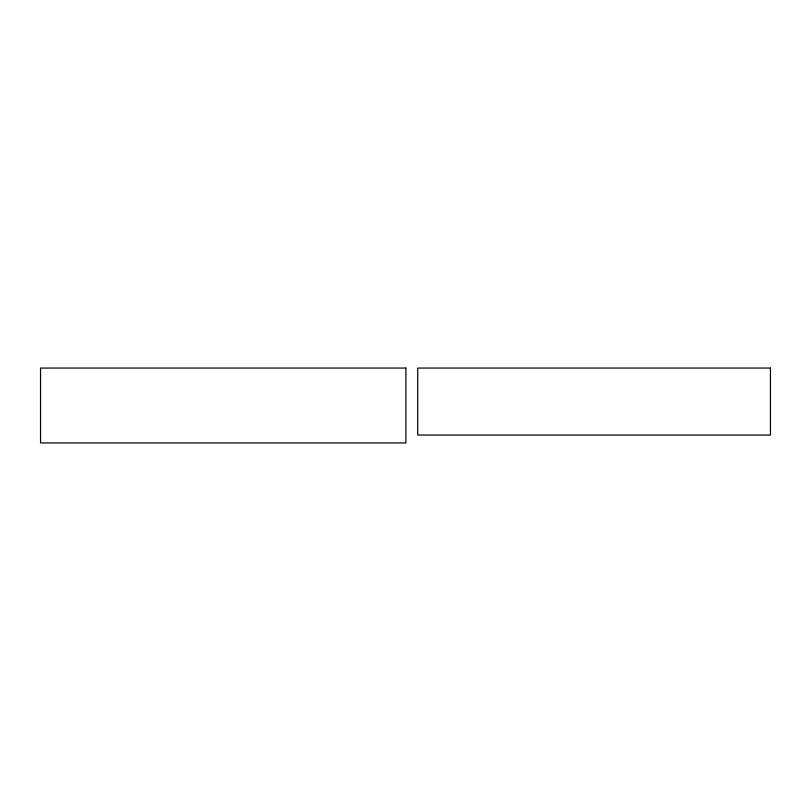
<?xml version="1.0" encoding="UTF-8"?>
<svg xmlns="http://www.w3.org/2000/svg" width="811" height="811" viewBox="0 0 811 811"><rect width="100%" height="100%" fill="white"/><g stroke="black" fill="none" stroke-linecap="round" stroke-linejoin="round"><path stroke-width="1.22" d="M405.895 368.062L40.55 368.062L40.55 442.938L405.895 442.938L405.895 368.062M770.45 368.062L417.716 368.062L417.716 435.061L770.45 435.061L770.45 368.062"/></g></svg>
